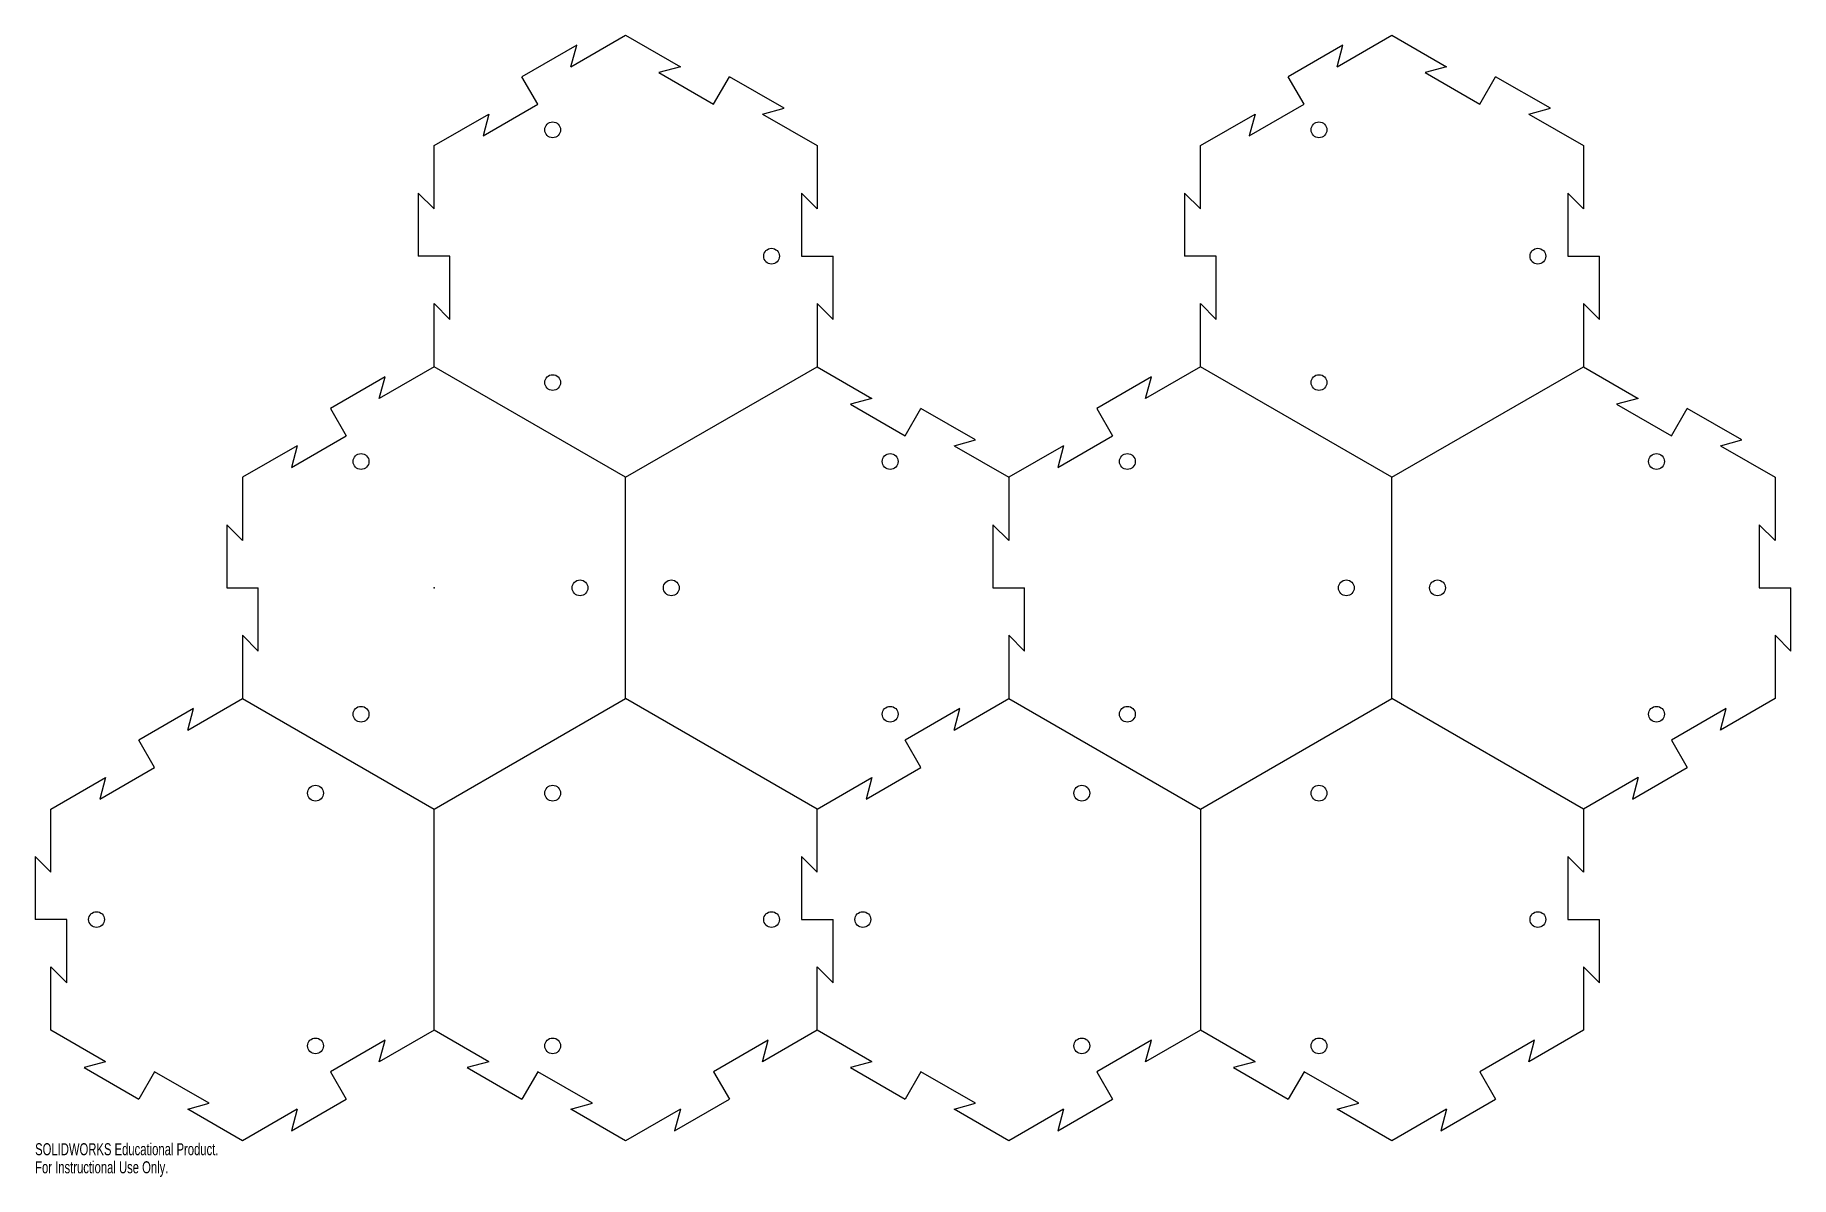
# Model space of a CAD drawing. Header units: inches. Extents: x -6.3 to 21.5, y -9.3 to 8.8.
import ezdxf

# ---------------------------------------------------------------- set-up
doc = ezdxf.new("R2010")
doc.units = ezdxf.units.IN
doc.header["$MEASUREMENT"] = 0
doc.header["$PDSIZE"] = -1
doc.styles.add('SLDTEXTSTYLE0', font='TXT', dxfattribs={"width": 0.7})

msp = doc.modelspace()

# ---------------------------------------------------------------- linework, layer by layer
at = {"color": 7, "linetype": 'Continuous', "lineweight": 25}
for p, q in [((2.165, 8.25), (3.031, 8.75)), ((3.031, 8.75), (3.897, 8.25)), ((14.289, 8.25), (15.155, 8.75)), ((15.155, 8.75), (16.021, 8.25)), ((2.257, 8.592), (1.391, 8.092)), ((2.165, 8.25), (2.257, 8.592)), ((14.381, 8.592), (13.515, 8.092)), ((14.289, 8.25), (14.381, 8.592)), ((1.641, 7.658), (1.391, 8.092)), ((3.897, 8.25), (3.556, 8.158)), ((3.556, 8.158), (4.422, 7.658)), ((4.422, 7.658), (4.672, 8.092)), ((5.538, 7.592), (4.672, 8.092)), ((13.765, 7.658), (13.515, 8.092)), ((16.021, 8.25), (15.68, 8.158)), ((15.68, 8.158), (16.546, 7.658)), ((16.546, 7.658), (16.796, 8.092)), ((17.662, 7.592), (16.796, 8.092)), ((0.775, 7.158), (1.641, 7.658)), ((5.196, 7.5), (5.538, 7.592)), ((12.899, 7.158), (13.765, 7.658)), ((17.321, 7.5), (17.662, 7.592)), ((0, 7), (0.866, 7.5)), ((0.866, 7.5), (0.775, 7.158)), ((5.196, 7.5), (6.062, 7)), ((12.124, 7), (12.99, 7.5)), ((12.99, 7.5), (12.899, 7.158)), ((17.321, 7.5), (18.187, 7)), ((0, 6), (0, 7)), ((6.062, 7), (6.062, 6)), ((12.124, 6), (12.124, 7)), ((18.187, 7), (18.187, 6)), ((-0.25, 6.25), (-0.25, 5.25)), ((0, 6), (-0.25, 6.25)), ((5.812, 6.25), (5.812, 5.25)), ((6.062, 6), (5.812, 6.25)), ((11.874, 6.25), (11.874, 5.25)), ((12.124, 6), (11.874, 6.25)), ((18.187, 6), (17.937, 6.25)), ((17.937, 6.25), (17.937, 5.25)), ((0.25, 5.25), (-0.25, 5.25)), ((0.25, 4.25), (0.25, 5.25)), ((5.812, 5.25), (6.312, 5.25)), ((6.312, 4.25), (6.312, 5.25)), ((12.374, 5.25), (11.874, 5.25)), ((12.374, 4.25), (12.374, 5.25)), ((17.937, 5.25), (18.437, 5.25)), ((18.437, 4.25), (18.437, 5.25)), ((0, 4.5), (0.25, 4.25)), ((0, 3.5), (0, 4.5)), ((6.062, 4.5), (6.062, 3.5)), ((6.062, 4.5), (6.312, 4.25)), ((12.124, 4.5), (12.374, 4.25)), ((12.124, 3.5), (12.124, 4.5)), ((18.187, 4.5), (18.437, 4.25)), ((18.187, 4.5), (18.187, 3.5)), ((-0.775, 3.342), (-1.641, 2.842)), ((0, 3.5), (-0.866, 3)), ((-0.866, 3), (-0.775, 3.342)), ((3.031, 1.75), (0, 3.5)), ((3.031, 1.75), (6.062, 3.5)), ((6.062, 3.5), (6.928, 3)), ((11.35, 3.342), (10.484, 2.842)), ((12.124, 3.5), (11.258, 3)), ((11.258, 3), (11.35, 3.342)), ((15.155, 1.75), (12.124, 3.5)), ((15.155, 1.75), (18.187, 3.5)), ((18.187, 3.5), (19.053, 3)), ((-1.641, 2.842), (-1.391, 2.408)), ((6.928, 3), (6.587, 2.908)), ((6.587, 2.908), (7.453, 2.408)), ((7.453, 2.408), (7.703, 2.842)), ((8.569, 2.342), (7.703, 2.842)), ((10.484, 2.842), (10.734, 2.408)), ((19.053, 3), (18.711, 2.908)), ((18.711, 2.908), (19.577, 2.408)), ((19.577, 2.408), (19.827, 2.842)), ((20.693, 2.342), (19.827, 2.842)), ((-2.165, 2.25), (-3.031, 1.75)), ((-2.257, 1.908), (-1.391, 2.408)), ((-2.165, 2.25), (-2.257, 1.908)), ((8.227, 2.25), (8.569, 2.342)), ((8.227, 2.25), (9.093, 1.75)), ((9.959, 2.25), (9.093, 1.75)), ((9.868, 1.908), (10.734, 2.408)), ((9.959, 2.25), (9.868, 1.908)), ((20.352, 2.25), (20.693, 2.342)), ((20.352, 2.25), (21.218, 1.75)), ((-3.031, 1.75), (-3.031, 0.75)), ((3.031, -1.75), (3.031, 1.75)), ((9.093, 1.75), (9.093, 0.75)), ((15.155, -1.75), (15.155, 1.75)), ((21.218, 1.75), (21.218, 0.75)), ((-3.281, 1), (-3.281, 0)), ((-3.031, 0.75), (-3.281, 1)), ((8.843, 1), (8.843, 0)), ((9.093, 0.75), (8.843, 1)), ((21.218, 0.75), (20.968, 1)), ((20.968, 1), (20.968, 0)), ((-3.281, 0), (-2.781, 0)), ((-2.781, -1), (-2.781, 0)), ((8.843, 0), (9.343, 0)), ((9.343, -1), (9.343, 0)), ((20.968, 0), (21.468, 0)), ((21.468, -1), (21.468, 0)), ((-3.031, -0.75), (-3.031, -1.75)), ((-3.031, -0.75), (-2.781, -1)), ((9.093, -0.75), (9.343, -1)), ((9.093, -0.75), (9.093, -1.75)), ((21.218, -0.75), (21.468, -1)), ((21.218, -0.75), (21.218, -1.75)), ((-3.806, -1.908), (-4.672, -2.408)), ((-3.897, -2.25), (-3.031, -1.75)), ((-3.897, -2.25), (-3.806, -1.908)), ((-3.031, -1.75), (0, -3.5)), ((0, -3.5), (3.031, -1.75)), ((6.062, -3.5), (3.031, -1.75)), ((8.319, -1.908), (7.453, -2.408)), ((8.227, -2.25), (9.093, -1.75)), ((8.227, -2.25), (8.319, -1.908)), ((9.093, -1.75), (12.124, -3.5)), ((12.124, -3.5), (15.155, -1.75)), ((18.187, -3.5), (15.155, -1.75)), ((20.443, -1.908), (19.577, -2.408)), ((21.218, -1.75), (20.352, -2.25)), ((20.352, -2.25), (20.443, -1.908)), ((-4.422, -2.842), (-4.672, -2.408)), ((7.703, -2.842), (7.453, -2.408)), ((19.577, -2.408), (19.827, -2.842)), ((-6.062, -3.5), (-5.196, -3)), ((-5.288, -3.342), (-4.422, -2.842)), ((-5.196, -3), (-5.288, -3.342)), ((6.062, -3.5), (6.928, -3)), ((6.837, -3.342), (7.703, -2.842)), ((6.928, -3), (6.837, -3.342)), ((19.053, -3), (18.187, -3.5)), ((18.961, -3.342), (19.827, -2.842)), ((19.053, -3), (18.961, -3.342)), ((-6.062, -4.5), (-6.062, -3.5)), ((0, -7), (0, -3.5)), ((6.062, -4.5), (6.062, -3.5)), ((12.124, -3.5), (12.124, -7)), ((18.187, -3.5), (18.187, -4.5)), ((-6.312, -4.25), (-6.312, -5.25)), ((-6.062, -4.5), (-6.312, -4.25)), ((5.812, -4.25), (5.812, -5.25)), ((6.062, -4.5), (5.812, -4.25)), ((18.187, -4.5), (17.937, -4.25)), ((17.937, -4.25), (17.937, -5.25)), ((-5.812, -5.25), (-6.312, -5.25)), ((-5.812, -6.25), (-5.812, -5.25)), ((5.812, -5.25), (6.312, -5.25)), ((6.312, -6.25), (6.312, -5.25)), ((17.937, -5.25), (18.437, -5.25)), ((18.437, -6.25), (18.437, -5.25)), ((-6.062, -6), (-5.812, -6.25)), ((-6.062, -7), (-6.062, -6)), ((6.062, -6), (6.312, -6.25)), ((6.062, -7), (6.062, -6)), ((18.187, -6), (18.437, -6.25)), ((18.187, -6), (18.187, -7)), ((-5.196, -7.5), (-6.062, -7)), ((-0.775, -7.158), (-1.641, -7.658)), ((0, -7), (-0.866, -7.5)), ((-0.866, -7.5), (-0.775, -7.158)), ((0.866, -7.5), (0, -7)), ((5.288, -7.158), (4.422, -7.658)), ((6.062, -7), (5.196, -7.5)), ((5.196, -7.5), (5.288, -7.158)), ((6.928, -7.5), (6.062, -7)), ((11.35, -7.158), (10.484, -7.658)), ((12.124, -7), (11.258, -7.5)), ((11.258, -7.5), (11.35, -7.158)), ((12.99, -7.5), (12.124, -7)), ((17.412, -7.158), (16.546, -7.658)), ((18.187, -7), (17.321, -7.5)), ((17.321, -7.5), (17.412, -7.158)), ((-5.196, -7.5), (-5.538, -7.592)), ((0.866, -7.5), (0.525, -7.592)), ((6.928, -7.5), (6.587, -7.592)), ((12.99, -7.5), (12.649, -7.592)), ((-5.538, -7.592), (-4.672, -8.092)), ((-4.422, -7.658), (-4.672, -8.092)), ((-3.556, -8.158), (-4.422, -7.658)), ((-1.641, -7.658), (-1.391, -8.092)), ((0.525, -7.592), (1.391, -8.092)), ((1.641, -7.658), (1.391, -8.092)), ((2.507, -8.158), (1.641, -7.658)), ((4.422, -7.658), (4.672, -8.092)), ((6.587, -7.592), (7.453, -8.092)), ((7.703, -7.658), (7.453, -8.092)), ((8.569, -8.158), (7.703, -7.658)), ((10.484, -7.658), (10.734, -8.092)), ((12.649, -7.592), (13.515, -8.092)), ((13.765, -7.658), (13.515, -8.092)), ((14.631, -8.158), (13.765, -7.658)), ((16.546, -7.658), (16.796, -8.092)), ((-3.897, -8.25), (-3.556, -8.158)), ((-3.031, -8.75), (-3.897, -8.25)), ((-2.165, -8.25), (-3.031, -8.75)), ((-2.257, -8.592), (-1.391, -8.092)), ((-2.165, -8.25), (-2.257, -8.592)), ((2.165, -8.25), (2.507, -8.158)), ((3.031, -8.75), (2.165, -8.25)), ((3.897, -8.25), (3.031, -8.75)), ((3.806, -8.592), (4.672, -8.092)), ((3.897, -8.25), (3.806, -8.592)), ((8.227, -8.25), (8.569, -8.158)), ((9.093, -8.75), (8.227, -8.25)), ((9.959, -8.25), (9.093, -8.75)), ((9.868, -8.592), (10.734, -8.092)), ((9.959, -8.25), (9.868, -8.592)), ((14.289, -8.25), (14.631, -8.158)), ((15.155, -8.75), (14.289, -8.25)), ((16.021, -8.25), (15.155, -8.75)), ((15.93, -8.592), (16.796, -8.092)), ((16.021, -8.25), (15.93, -8.592))]:
    msp.add_line(p, q, dxfattribs=at)
for centre in [(1.876, 7.25), (14.001, 7.25), (5.34, 5.25), (17.465, 5.25), (1.876, 3.25), (14.001, 3.25), (-1.155, 2), (7.217, 2), (10.97, 2), (19.341, 2), (2.309, 0), (3.753, 0), (14.434, 0), (15.877, 0), (-1.155, -2), (7.217, -2), (10.97, -2), (19.341, -2), (-1.876, -3.25), (1.876, -3.25), (10.248, -3.25), (14.001, -3.25), (-5.34, -5.25), (5.34, -5.25), (6.784, -5.25), (17.465, -5.25), (-1.876, -7.25), (1.876, -7.25), (10.248, -7.25), (14.001, -7.25)]:
    msp.add_circle(centre, 0.125, dxfattribs=at)
at = {"color": 7, "linetype": 'Continuous'}
msp.add_point((0, 0), dxfattribs=at)

# ---------------------------------------------------------------- texts
at = {"color": 7, "linetype": 'Continuous', "char_height": 0.1903, "attachment_point": 1, "style": 'SLDTEXTSTYLE0'}
for s, insert in [('SOLIDWORKS Educational Product.', (-6.312, -8.79)), ('For Instructional Use Only.', (-6.312, -9.076))]:
    msp.add_mtext(s, dxfattribs=dict(at, insert=insert))

doc.saveas('drawing.dxf')
